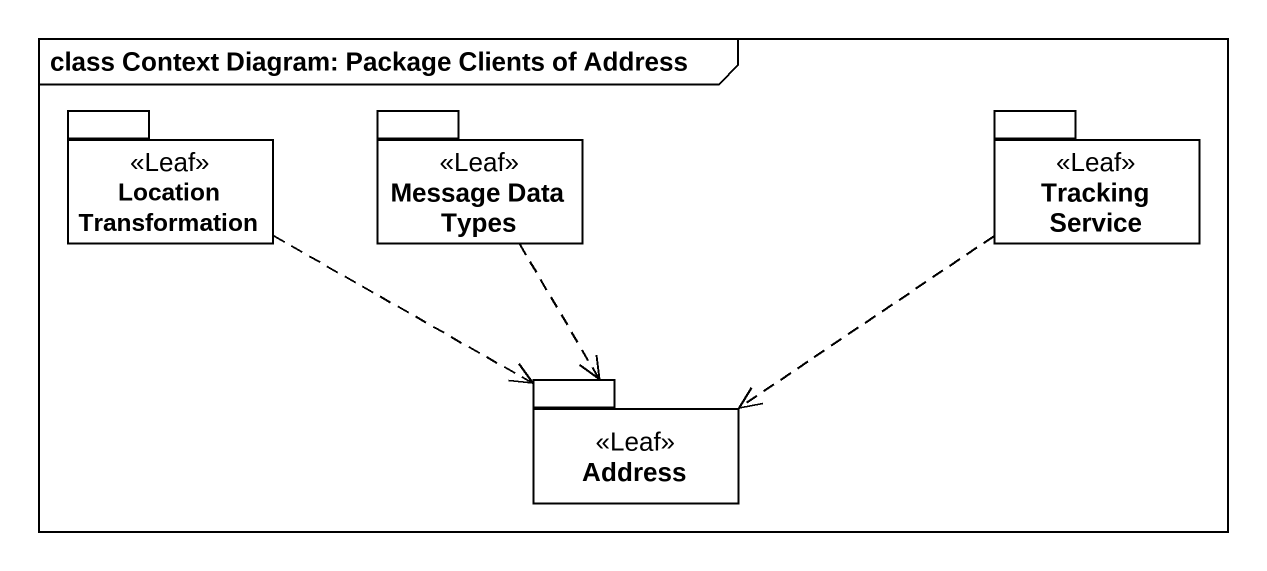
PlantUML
@startuml
mainframe class Context Diagram: Package Clients of Address
package "Location Transformation" as Location_Transformation <<Leaf>> {
}
package "Message Data Types" as Message_Data_Types <<Leaf>> {
}
package "Tracking Service" as Tracking_Service <<Leaf>> {
}
package Address <<Leaf>> {
}
Location_Transformation .right.> Address
Message_Data_Types ..> Address
Tracking_Service .left.> Address
@enduml
